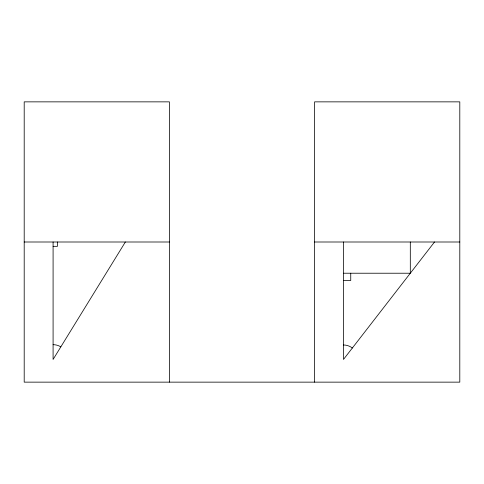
<?xml version="1.0" encoding="UTF-8"?>
<svg xmlns="http://www.w3.org/2000/svg" width="484" height="484" viewBox="0 0 484 484"><rect width="100%" height="100%" fill="white"/><g stroke="black" fill="none" stroke-linecap="round" stroke-linejoin="round"><path stroke-width="0.73" d="M125.356 242L53.089 359.437L53.089 242M434.511 242L343.489 359.437L343.489 242M24.2 242L169.4 242M314.6 242L459.8 242M53.089 246.332L57.427 246.332L57.427 242M343.489 273.224L410.311 273.224L410.311 242M343.489 280.472L350.743 280.472L350.743 273.224M314.6 382.142L314.6 101.858L459.8 101.858L459.8 382.142L24.2 382.142L24.2 101.858L169.4 101.858L169.4 382.142M53.089 344.675A14.762 14.762 0 0 1 60.827 346.865M343.489 344.989A14.447 14.447 0 0 1 352.34 348.014"/></g></svg>
